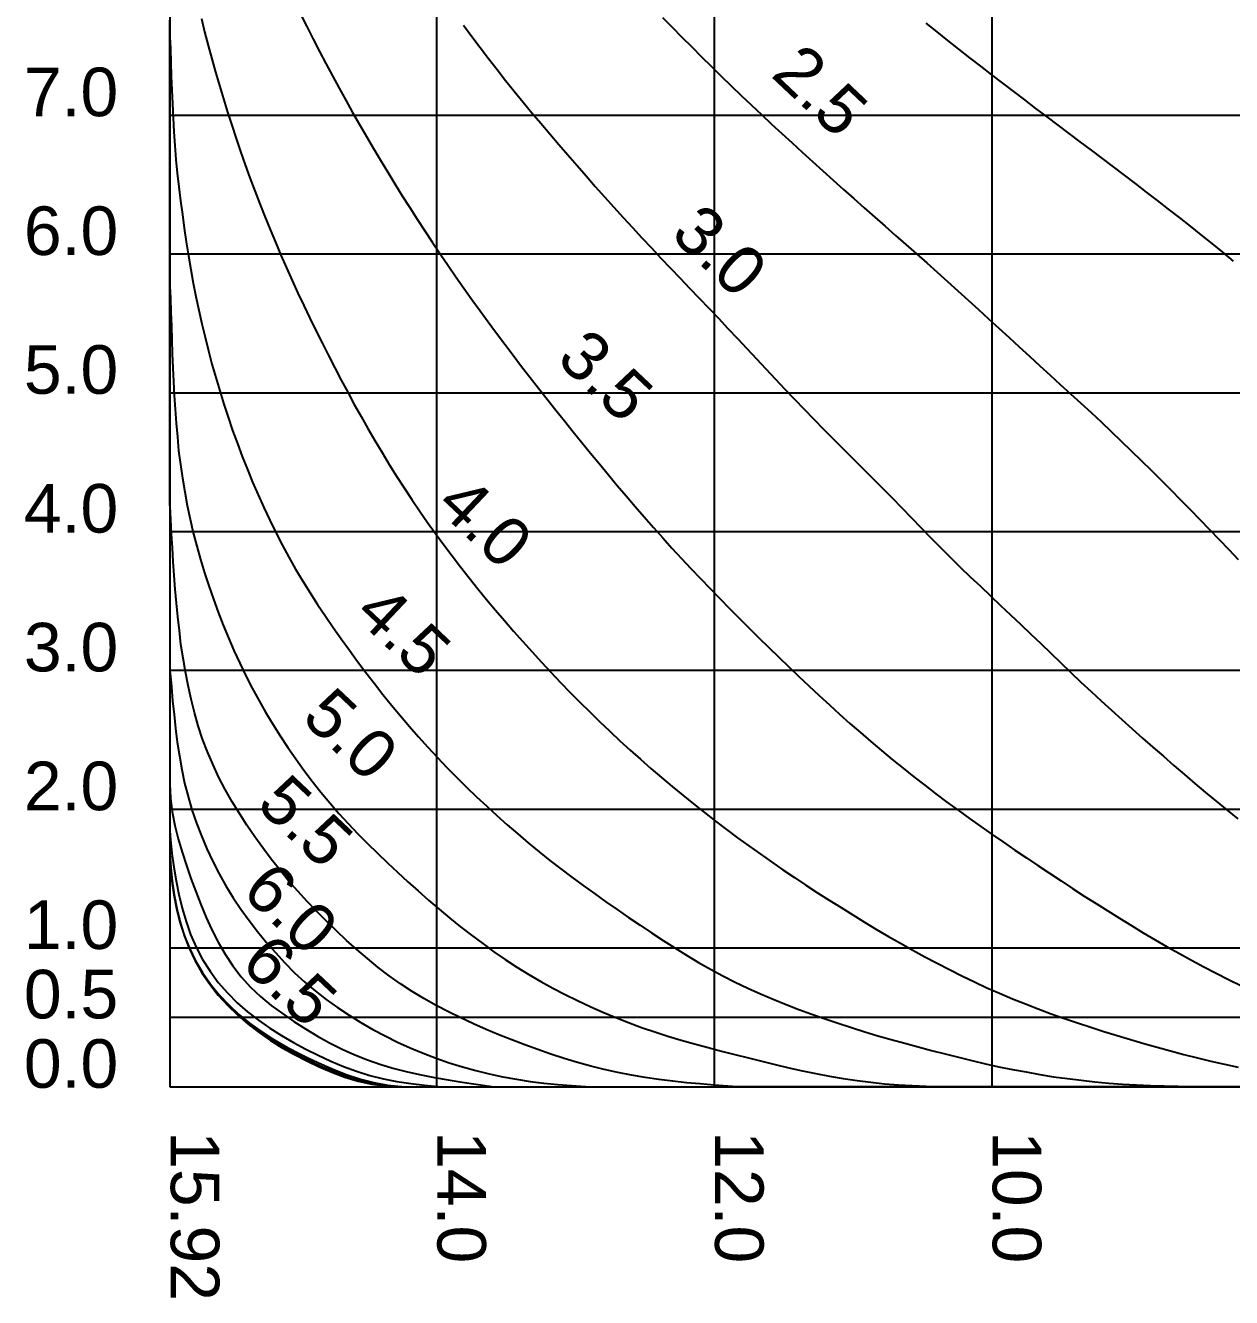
# Model space of a CAD drawing. Header units: millimetres. Extents: x 219888 to 472088, y 91183 to 209983.
# Drawn here: x 330565 to 339253, y 152224 to 161389 of the extents above; entities that cross this region are included whole.
import ezdxf

# ---------------------------------------------------------------- set-up
doc = ezdxf.new("R2010")
doc.units = ezdxf.units.MM
for name, color, linetype in [('Stations', 7, 'Continuous'), ('中横剖面图', 7, 'Continuous'), ('图纸', 7, 'Continuous')]:
    doc.layers.add(name, color=color, linetype=linetype)
doc.styles.get("Standard").update_dxf_attribs({"font": 'arial.ttf', "height": 600})

msp = doc.modelspace()

# ---------------------------------------------------------------- linework, layer by layer
at = {"layer": 'Stations', "color": 135}
for points in [[(339325.76, 153743.141), (339225.76, 153743.141), (339125.76, 153743.141), (339025.76, 153743.141), (338925.76, 153743.141), (338825.76, 153743.141), (338725.76, 153743.141), (338625.76, 153743.141), (338525.76, 153743.141), (338425.76, 153743.141), (338325.76, 153743.141), (338225.75, 153743.141), (338125.76, 153743.141), (338025.75, 153743.141), (337925.75, 153743.141), (337825.75, 153743.141), (337725.75, 153743.141), (337625.75, 153743.141), (337525.75, 153743.141), (337425.75, 153743.141), (337325.75, 153743.141), (337225.75, 153743.141), (337125.75, 153743.141), (337025.75, 153743.141), (336925.75, 153743.141), (336825.74, 153743.141), (336725.74, 153743.141), (336625.74, 153743.141), (336525.74, 153743.141), (336425.74, 153743.141), (336325.74, 153743.141), (336225.74, 153743.141), (336125.74, 153743.141), (336025.74, 153743.141), (335925.74, 153743.141), (335825.74, 153743.141), (335725.74, 153743.141), (335694.67, 153743.141), (335625.16, 153747.891), (335525.55, 153754.961), (335425.78, 153762.711), (335326.31, 153771.621), (335226.81, 153782.231), (335127.5, 153794.731), (335028.66, 153809.171), (334930.14, 153825.861), (334831.91, 153845.181), (334734.43, 153867.061), (334637.32, 153891.401), (334541.02, 153917.951), (334445.12, 153946.711), (334350.08, 153977.411), (334255.45, 154010.071), (334161.63, 154044.321), (334068.14, 154080.161), (333975.45, 154117.401), (333883.36, 154156.201), (333791.75, 154196.691), (333701.13, 154238.791), (333611.38, 154282.751), (333522.71, 154328.881), (333435.32, 154377.791), (333349.94, 154429.541), (333266.21, 154484.501), (333184.65, 154542.441), (333106.2, 154602.471), (333028.76, 154665.631), (332952.69, 154730.781), (332878.15, 154797.441), (332805.12, 154865.491), (332733.26, 154935.091), (332662.74, 155006.021), (332593.51, 155078.191), (332525.82, 155151.861), (332460.21, 155227.191), (332396.65, 155304.341), (332335.03, 155383.131), (332274.97, 155463.151), (332216.47, 155544.331), (332159.94, 155626.841), (332105.61, 155710.781), (332053.7, 155796.241), (332004.47, 155883.261), (331958.36, 155971.941), (331915.75, 156062.371), (331876.63, 156154.581), (331841.23, 156248.081), (331809.77, 156342.801), (331781.88, 156439.041), (331757.43, 156535.801), (331736.26, 156633.641), (331717.59, 156731.911), (331700.1, 156830.421), (331684.8, 156928.981), (331673.23, 157028.691), (331661.62, 157127.931), (331651.79, 157227.301), (331644.21, 157327.061), (331636.49, 157426.891), (331628.89, 157526.091), (331623.32, 157626.421), (331617.56, 157726.321), (331611.76, 157826.221), (331605.96, 157926.081), (331605.52, 157933.641), (331605.52, 158026.311), (331605.52, 158126.341), (331605.52, 158226.351), (331605.52, 158326.331), (331605.52, 158426.331), (331605.52, 158526.331), (331605.52, 158626.321), (331605.52, 158726.321), (331605.52, 158826.331), (331605.52, 158926.351), (331605.52, 159026.351), (331605.52, 159126.341), (331605.52, 159226.321), (331605.52, 159326.341), (331605.52, 159426.331), (331605.52, 159526.341), (331605.52, 159626.351), (331605.52, 159726.361), (331605.52, 159826.341), (331605.52, 159926.321), (331605.52, 160026.361), (331605.52, 160126.361), (331605.52, 160226.351), (331605.52, 160326.311), (331605.52, 160426.331), (331605.52, 160526.361), (331605.52, 160626.381), (331605.52, 160726.341), (331605.52, 160826.331), (331605.52, 160926.361), (331605.52, 161026.381), (331605.52, 161126.351), (331605.52, 161226.331), (331605.52, 161326.351), (331605.52, 161426.371)], [(331605.52, 161423.621), (331605.52, 161323.621), (331605.52, 161223.621), (331605.52, 161123.631), (331605.52, 161023.621), (331605.52, 160923.621), (331605.52, 160823.621), (331605.52, 160723.621), (331605.52, 160623.631), (331605.52, 160523.621), (331605.52, 160423.621), (331605.52, 160323.621), (331605.52, 160223.621), (331605.52, 160123.621), (331605.52, 160023.621), (331605.52, 159923.621), (331605.52, 159823.621), (331605.52, 159723.611), (331605.52, 159623.631), (331605.52, 159523.621), (331605.52, 159423.621), (331605.52, 159323.611), (331605.52, 159223.621), (331605.52, 159123.591), (331605.52, 159023.611), (331605.52, 158923.621), (331605.52, 158823.611), (331605.52, 158723.621), (331605.52, 158623.611), (331605.52, 158523.621), (331605.52, 158423.621), (331605.52, 158323.611), (331605.52, 158223.611), (331605.52, 158123.611), (331605.52, 158023.621), (331605.52, 157923.621), (331605.52, 157823.631), (331605.52, 157723.611), (331605.52, 157623.621), (331605.52, 157523.611), (331605.52, 157423.611), (331605.52, 157323.621), (331605.52, 157223.611), (331605.52, 157123.611), (331605.52, 157023.611), (331605.52, 156923.611), (331605.52, 156823.601), (331605.52, 156723.611), (331605.52, 156623.611), (331605.52, 156523.601), (331605.52, 156423.611), (331605.52, 156323.621), (331605.52, 156223.611), (331605.52, 156123.621), (331605.52, 156023.611), (331605.52, 155923.611), (331605.52, 155823.611), (331605.52, 155723.601), (331605.52, 155623.601), (331605.52, 155523.611), (331605.52, 155421.041), (331609.93, 155322.941), (331619.1, 155223.311), (331633.71, 155124.501), (331653.15, 155026.451), (331677.51, 154929.421), (331707.2, 154834.001), (331743.15, 154740.741), (331786.07, 154650.331), (331835.75, 154563.701), (331892.01, 154481.031), (331954.08, 154402.741), (332021.38, 154328.631), (332092.13, 154259.951), (332167.85, 154194.671), (332247.1, 154133.661), (332329.36, 154076.861), (332414.4, 154024.161), (332501.58, 153975.111), (332590.45, 153929.261), (332680.89, 153886.641), (332772.81, 153847.461), (332866.41, 153812.211), (332961.85, 153782.911), (333059.57, 153761.441), (333158.61, 153748.771), (333258.52, 153743.771), (333283.42, 153743.141), (333359.27, 153743.141), (333459.27, 153743.141), (333559.27, 153743.141), (333659.27, 153743.141), (333759.27, 153743.141), (333859.27, 153743.141), (333959.29, 153743.141), (334059.28, 153743.141), (334159.26, 153743.141), (334259.3, 153743.141), (334359.28, 153743.141), (334459.29, 153743.141), (334559.3, 153743.141), (334659.29, 153743.141), (334759.28, 153743.141), (334859.28, 153743.141), (334959.29, 153743.141), (335059.29, 153743.141), (335159.28, 153743.141), (335259.28, 153743.141), (335359.29, 153743.141), (335459.28, 153743.141), (335559.3, 153743.141), (335659.31, 153743.141), (335759.29, 153743.141), (335859.29, 153743.141), (335959.28, 153743.141), (336059.28, 153743.141), (336159.29, 153743.141), (336259.28, 153743.141), (336359.29, 153743.141), (336459.3, 153743.141), (336559.3, 153743.141), (336659.3, 153743.141), (336759.31, 153743.141), (336859.29, 153743.141), (336959.29, 153743.141), (337059.3, 153743.141), (337159.28, 153743.141), (337259.3, 153743.141), (337359.3, 153743.141), (337459.3, 153743.141), (337559.29, 153743.141), (337659.3, 153743.141), (337759.28, 153743.141), (337859.3, 153743.141), (337959.3, 153743.141), (338059.31, 153743.141), (338159.3, 153743.141), (338259.31, 153743.141), (338359.31, 153743.141), (338459.32, 153743.141), (338559.3, 153743.141), (338659.31, 153743.141), (338759.31, 153743.141), (338859.31, 153743.141), (338959.32, 153743.141), (339059.31, 153743.141), (339159.32, 153743.141), (339259.32, 153743.141)], [(331605.52, 161423.281), (331605.52, 161323.281), (331605.52, 161223.281), (331605.52, 161123.281), (331605.52, 161023.281), (331605.52, 160923.281), (331605.52, 160823.271), (331605.52, 160723.271), (331605.52, 160623.271), (331605.52, 160523.281), (331605.52, 160423.281), (331605.52, 160323.271), (331605.52, 160223.271), (331605.52, 160123.271), (331605.52, 160023.271), (331605.52, 159923.271), (331605.52, 159823.281), (331605.52, 159723.271), (331605.52, 159623.281), (331605.52, 159523.271), (331605.52, 159423.271), (331605.52, 159323.261), (331605.52, 159223.271), (331605.52, 159123.281), (331605.52, 159023.271), (331605.52, 158923.271), (331605.52, 158823.281), (331605.52, 158723.271), (331605.52, 158623.271), (331605.52, 158523.271), (331605.52, 158423.271), (331605.52, 158323.281), (331605.52, 158223.271), (331605.52, 158123.271), (331605.52, 158023.261), (331605.52, 157923.271), (331605.52, 157823.261), (331605.52, 157723.261), (331605.52, 157623.261), (331605.52, 157523.261), (331605.52, 157423.271), (331605.52, 157323.261), (331605.52, 157223.251), (331605.52, 157123.261), (331605.52, 157023.281), (331605.52, 156923.261), (331605.52, 156823.261), (331605.52, 156723.261), (331605.52, 156623.261), (331605.52, 156523.261), (331605.52, 156423.261), (331605.52, 156323.261), (331605.52, 156223.261), (331605.52, 156123.261), (331605.52, 156023.261), (331605.52, 155923.261), (331605.52, 155823.261), (331605.52, 155723.261), (331605.52, 155623.251), (331605.52, 155523.261), (331605.52, 155421.041), (331610.6, 155322.651), (331620.14, 155223.101), (331634.65, 155124.231), (331653.86, 155026.131), (331678.02, 154929.041), (331707.62, 154833.581), (331743.61, 154740.341), (331786.66, 154649.991), (331836.51, 154563.451), (331892.99, 154480.941), (331955.37, 154402.891), (332023.06, 154329.231), (332094.58, 154261.121), (332171.03, 154196.941), (332251.22, 154137.101), (332334.39, 154081.571), (332420.18, 154030.071), (332507.76, 153982.101), (332597.02, 153936.941), (332687.64, 153894.661), (332779.55, 153855.391), (332872.91, 153819.421), (332968, 153788.391), (333064.98, 153764.531), (333163.75, 153749.271), (333263.55, 153743.531), (333283.42, 153743.141), (333364.3, 153743.141), (333464.3, 153743.141), (333564.32, 153743.141), (333664.32, 153743.141), (333764.31, 153743.141), (333864.31, 153743.141), (333964.31, 153743.141), (334064.32, 153743.141), (334164.31, 153743.141), (334264.31, 153743.141), (334364.31, 153743.141), (334464.32, 153743.141), (334564.31, 153743.141), (334664.31, 153743.141), (334764.32, 153743.141), (334864.33, 153743.141), (334964.31, 153743.141), (335064.31, 153743.141), (335164.3, 153743.141), (335264.31, 153743.141), (335364.28, 153743.141), (335464.31, 153743.141), (335564.3, 153743.141), (335664.31, 153743.141), (335764.32, 153743.141), (335864.31, 153743.141), (335964.31, 153743.141), (336064.31, 153743.141), (336164.32, 153743.141), (336264.31, 153743.141), (336364.32, 153743.141), (336464.32, 153743.141), (336564.33, 153743.141), (336664.32, 153743.141), (336764.34, 153743.141), (336864.34, 153743.141), (336964.34, 153743.141), (337064.32, 153743.141), (337164.32, 153743.141), (337264.33, 153743.141), (337364.33, 153743.141), (337464.32, 153743.141), (337564.34, 153743.141), (337664.33, 153743.141), (337764.32, 153743.141), (337864.33, 153743.141), (337964.34, 153743.141), (338064.33, 153743.141), (338164.31, 153743.141), (338264.33, 153743.141), (338364.32, 153743.141), (338464.33, 153743.141), (338564.33, 153743.141), (338664.33, 153743.141), (338764.35, 153743.141), (338864.33, 153743.141), (338964.35, 153743.141), (339064.34, 153743.141), (339164.32, 153743.141), (339264.33, 153743.141)], [(331605.52, 161423.271), (331605.52, 161323.271), (331605.52, 161304.271), (331608.37, 161222.861), (331611.87, 161122.801), (331615.39, 161022.961), (331618.96, 160923.041), (331622.82, 160823.041), (331627.62, 160723.231), (331633.84, 160623.381), (331641.04, 160523.551), (331648.21, 160423.711), (331658.2, 160324.331), (331669.85, 160225.201), (331682.19, 160125.941), (331695.19, 160026.751), (331708.97, 159927.721), (331723.6, 159828.861), (331739.15, 159730.101), (331755.76, 159631.491), (331773.58, 159533.081), (331792.72, 159434.921), (331813.2, 159337.041), (331834.99, 159239.461), (331858.09, 159142.181), (331882.58, 159045.001), (331908.34, 158948.401), (331935.43, 158852.171), (331963.85, 158756.331), (331993.61, 158660.891), (332024.74, 158565.901), (332057.27, 158471.361), (332091.19, 158377.301), (332126.46, 158283.751), (332163.1, 158190.711), (332201.13, 158098.241), (332240.59, 158006.361), (332281.52, 157915.121), (332323.95, 157824.561), (332368, 157734.771), (332413.83, 157645.881), (332461.55, 157557.991), (332511.09, 157471.111), (332562.32, 157385.241), (332615.15, 157300.341), (332669.48, 157216.391), (332725.15, 157133.341), (332782.01, 157051.091), (332839.89, 156969.281), (332898.27, 156888.131), (332957.35, 156807.481), (333017.24, 156727.421), (333077.98, 156648.011), (333139.61, 156569.291), (333202.19, 156491.311), (333265.79, 156414.161), (333330.51, 156337.951), (333396.39, 156262.731), (333463.4, 156188.551), (333531.68, 156115.201), (333600.84, 156043.061), (333671.02, 155971.901), (333742.16, 155901.691), (333814.13, 155832.341), (333887.07, 155763.661), (333960.67, 155696.081), (334035.16, 155629.471), (334110.55, 155563.871), (334187.01, 155499.161), (334264.17, 155435.681), (334342.25, 155373.331), (334421.44, 155311.971), (334501.19, 155251.791), (334581.6, 155192.481), (334662.81, 155133.841), (334744.31, 155076.101), (334826.29, 155019.051), (334908.82, 154962.491), (334991.73, 154906.301), (335074.22, 154851.101), (335157.85, 154796.261), (335241.98, 154742.591), (335327.19, 154690.001), (335413.26, 154638.891), (335500.13, 154589.531), (335588.06, 154542.111), (335677.17, 154496.951), (335767.66, 154453.881), (335858.78, 154412.881), (335950.67, 154373.621), (336043.47, 154335.931), (336136.68, 154299.871), (336230.39, 154265.251), (336324.81, 154231.871), (336419.41, 154199.761), (336514.4, 154168.821), (336610.03, 154139.011), (336705.8, 154110.401), (336801.88, 154082.791), (336898.22, 154056.031), (336994.77, 154029.991), (337091.55, 154004.581), (337188.49, 153979.751), (337285.48, 153955.431), (337382.51, 153931.601), (337479.77, 153908.521), (337577.41, 153887.071), (337675.59, 153867.491), (337774, 153849.281), (337872.31, 153831.881), (337970.56, 153815.041), (338070, 153801.421), (338169.39, 153789.341), (338268.81, 153778.371), (338368.22, 153769.031), (338467.93, 153761.891), (338567.81, 153756.761), (338667.69, 153752.801), (338767.64, 153749.241), (338867.54, 153745.881), (338951.23, 153743.141), (338968.01, 153743.141), (339068.01, 153743.141), (339168, 153743.141), (339268.01, 153743.141)], [(331605.52, 161423.271), (331605.52, 161323.271), (331605.52, 161223.271), (331605.52, 161123.271), (331605.52, 161023.271), (331605.52, 160923.271), (331605.52, 160823.271), (331605.52, 160723.271), (331605.52, 160623.271), (331605.52, 160523.271), (331605.52, 160423.271), (331605.52, 160323.271), (331605.52, 160223.271), (331605.52, 160123.271), (331605.52, 160023.271), (331605.52, 159923.261), (331605.52, 159823.261), (331605.52, 159723.271), (331605.52, 159623.261), (331605.52, 159523.261), (331605.52, 159423.261), (331605.52, 159323.261), (331605.52, 159223.261), (331605.52, 159123.271), (331605.52, 159023.271), (331605.52, 158923.251), (331605.52, 158823.271), (331605.52, 158723.261), (331605.52, 158623.261), (331605.52, 158523.261), (331605.52, 158423.261), (331605.52, 158323.271), (331605.52, 158223.261), (331605.52, 158123.251), (331605.52, 158023.251), (331605.52, 157923.251), (331605.52, 157823.261), (331605.52, 157723.261), (331605.52, 157623.251), (331605.52, 157523.261), (331605.52, 157423.261), (331605.52, 157323.251), (331605.52, 157223.261), (331605.52, 157123.251), (331605.52, 157023.251), (331605.52, 156923.251), (331605.52, 156823.241), (331605.52, 156723.251), (331605.52, 156623.261), (331605.52, 156523.261), (331605.52, 156423.261), (331605.52, 156323.261), (331605.52, 156223.251), (331605.52, 156123.271), (331605.52, 156023.251), (331605.52, 155923.251), (331605.52, 155823.261), (331605.52, 155723.261), (331605.52, 155623.251), (331605.52, 155523.251), (331605.52, 155421.041), (331611.76, 155322.701), (331621.47, 155223.171), (331635.56, 155124.261), (331654.53, 155026.061), (331678.66, 154929.091), (331708.61, 154833.551), (331745.25, 154740.551), (331789.1, 154650.751), (331839.84, 154564.691), (331897.19, 154482.701), (331960.28, 154405.311), (332028.64, 154332.391), (332102.03, 154264.241), (332178.46, 154201.941), (332259.52, 154143.321), (332343.49, 154088.951), (332429.84, 154038.461), (332517.81, 153991.241), (332607.32, 153946.611), (332698.09, 153904.611), (332790.04, 153865.391), (332883.19, 153829.261), (332978.15, 153797.491), (333074.79, 153772.351), (333173.07, 153754.141), (333272.36, 153743.851), (333283.42, 153743.141), (333372.55, 153743.141), (333472.68, 153743.141), (333572.9, 153743.141), (333672.99, 153743.141), (333772.84, 153743.141), (333873.03, 153743.141), (333973.1, 153743.141), (334073.12, 153743.141), (334173.12, 153743.141), (334273.09, 153743.141), (334373.19, 153743.141), (334473.15, 153743.141), (334573.23, 153743.141), (334673.15, 153743.141), (334773.22, 153743.141), (334873.23, 153743.141), (334973.19, 153743.141), (335073.23, 153743.141), (335173.23, 153743.141), (335273.26, 153743.141), (335373.23, 153743.141), (335473.25, 153743.141), (335573.25, 153743.141), (335673.25, 153743.141), (335773.24, 153743.141), (335873.26, 153743.141), (335973.24, 153743.141), (336073.24, 153743.141), (336173.23, 153743.141), (336273.25, 153743.141), (336373.23, 153743.141), (336473.25, 153743.141), (336573.23, 153743.141), (336673.23, 153743.141), (336773.23, 153743.141), (336873.22, 153743.141), (336973.24, 153743.141), (337073.26, 153743.141), (337173.25, 153743.141), (337273.25, 153743.141), (337373.24, 153743.141), (337473.27, 153743.141), (337573.24, 153743.141), (337673.19, 153743.141), (337773.18, 153743.141), (337873.2, 153743.141), (337973.21, 153743.141), (338073.2, 153743.141), (338173.21, 153743.141), (338273.23, 153743.141), (338373.23, 153743.141), (338473.21, 153743.141), (338573.21, 153743.141), (338673.24, 153743.141), (338773.24, 153743.141), (338873.24, 153743.141), (338973.23, 153743.141), (339073.25, 153743.141), (339173.25, 153743.141), (339273.24, 153743.141)], [(331605.52, 161423.261), (331605.52, 161323.271), (331605.52, 161223.261), (331605.52, 161123.271), (331605.52, 161023.261), (331605.52, 160923.271), (331605.52, 160823.261), (331605.52, 160723.261), (331605.52, 160623.261), (331605.52, 160523.261), (331605.52, 160423.261), (331605.52, 160323.261), (331605.52, 160223.251), (331605.52, 160123.261), (331605.52, 160023.251), (331605.52, 159923.261), (331605.52, 159823.261), (331605.52, 159723.261), (331605.52, 159623.261), (331605.52, 159523.261), (331605.52, 159510.021), (331608.59, 159423.151), (331612.12, 159323.141), (331615.63, 159223.081), (331619.11, 159122.911), (331622.53, 159022.921), (331627.19, 158923.371), (331631.9, 158823.551), (331636.58, 158723.311), (331641.97, 158623.441), (331650.51, 158524.121), (331659.16, 158424.441), (331667.87, 158324.371), (331680.97, 158225.451), (331695.85, 158126.781), (331711.89, 158028.091), (331729.9, 157929.701), (331750.44, 157831.801), (331773.42, 157734.401), (331798.36, 157637.651), (331825.26, 157541.341), (331854.27, 157445.601), (331885.35, 157350.531), (331918.3, 157256.101), (331952.93, 157162.271), (331989.18, 157069.011), (332027.07, 156976.401), (332066.62, 156884.771), (332108.17, 156793.781), (332151.75, 156703.751), (332197.42, 156614.771), (332245.2, 156526.931), (332295.06, 156440.251), (332346.84, 156354.731), (332400.26, 156270.231), (332455.39, 156186.571), (332512.07, 156104.241), (332570.48, 156023.101), (332630.6, 155943.241), (332692.48, 155864.721), (332756.19, 155787.691), (332821.82, 155712.271), (332889.37, 155638.271), (332958.3, 155565.931), (333028.61, 155494.891), (333100.07, 155425.041), (333172.6, 155355.981), (333245.54, 155287.721), (333319.07, 155220.051), (333393.48, 155153.071), (333468.53, 155087.161), (333544.62, 155022.091), (333621.45, 154958.291), (333699.37, 154895.481), (333778.26, 154833.931), (333858.23, 154773.921), (333939.32, 154715.681), (334021.22, 154659.611), (334104.96, 154605.101), (334190.04, 154552.601), (334276.51, 154502.211), (334364.05, 154454.061), (334452.86, 154407.791), (334542.42, 154363.511), (334632.89, 154321.101), (334724.42, 154280.461), (334816.56, 154241.761), (334909.45, 154205.021), (335003.38, 154170.301), (335097.88, 154137.851), (335192.98, 154107.351), (335288.89, 154078.411), (335384.98, 154050.981), (335481.37, 154024.741), (335578.28, 153999.331), (335675.13, 153974.611), (335772.14, 153950.261), (335869.16, 153926.131), (335966.32, 153902.231), (336063.42, 153878.911), (336160.98, 153857.161), (336259.12, 153837.391), (336357.41, 153818.931), (336455.5, 153801.301), (336554.73, 153787.221), (336654.06, 153774.851), (336753.38, 153764.381), (336853.11, 153756.781), (336952.98, 153751.661), (337052.88, 153747.571), (337152.76, 153743.891), (337173.5, 153743.141), (337253.43, 153743.141), (337353.44, 153743.141), (337453.44, 153743.141), (337553.42, 153743.141), (337653.44, 153743.141), (337753.44, 153743.141), (337853.43, 153743.141), (337953.42, 153743.141), (338053.45, 153743.141), (338153.43, 153743.141), (338253.42, 153743.141), (338353.44, 153743.141), (338453.44, 153743.141), (338553.44, 153743.141), (338653.43, 153743.141), (338753.45, 153743.141), (338853.45, 153743.141), (338953.44, 153743.141), (339053.42, 153743.141), (339153.44, 153743.141), (339253.46, 153743.141)], [(331605.52, 161423.261), (331605.52, 161323.261), (331605.52, 161223.261), (331605.52, 161123.261), (331605.52, 161023.261), (331605.52, 160923.271), (331605.52, 160823.261), (331605.52, 160723.251), (331605.52, 160623.261), (331605.52, 160523.261), (331605.52, 160423.261), (331605.52, 160323.261), (331605.52, 160223.261), (331605.52, 160123.261), (331605.52, 160023.251), (331605.52, 159923.261), (331605.52, 159823.261), (331605.52, 159723.261), (331605.52, 159623.261), (331605.52, 159523.261), (331605.52, 159423.251), (331605.52, 159323.241), (331605.52, 159223.261), (331605.52, 159123.261), (331605.52, 159023.261), (331605.52, 158923.251), (331605.52, 158823.251), (331605.52, 158723.251), (331605.52, 158623.261), (331605.52, 158523.251), (331605.52, 158423.251), (331605.52, 158323.241), (331605.52, 158223.261), (331605.52, 158123.261), (331605.52, 158023.261), (331605.52, 157923.251), (331605.52, 157823.251), (331605.52, 157723.241), (331605.52, 157623.251), (331605.52, 157523.241), (331605.52, 157423.251), (331605.52, 157323.251), (331605.52, 157223.241), (331605.52, 157123.251), (331605.52, 157023.251), (331605.52, 156923.241), (331605.52, 156823.241), (331605.52, 156723.251), (331605.52, 156623.241), (331605.52, 156523.241), (331605.52, 156423.251), (331605.52, 156323.241), (331605.52, 156223.231), (331605.52, 156123.241), (331605.52, 156023.241), (331605.52, 155923.241), (331605.52, 155823.251), (331605.52, 155723.231), (331605.52, 155623.241), (331605.52, 155589.291), (331610.07, 155522.721), (331619.63, 155423.151), (331633.57, 155324.151), (331650.47, 155225.591), (331670.36, 155127.501), (331693.61, 155030.261), (331721.4, 154934.221), (331754.6, 154839.911), (331794.3, 154748.161), (331840.95, 154659.761), (331894.18, 154575.221), (331953.76, 154494.841), (332019.01, 154419.121), (332089.42, 154348.251), (332163.67, 154283.311), (332242.9, 154222.301), (332325.32, 154165.561), (332410.08, 154112.411), (332496.49, 154062.261), (332584.55, 154014.701), (332673.83, 153969.941), (332764.66, 153927.981), (332856.85, 153889.161), (332950.44, 153854.011), (333045.73, 153823.941), (333142.81, 153799.621), (333240.85, 153780.401), (333339.78, 153765.461), (333439, 153754.031), (333538.62, 153744.931), (333559.64, 153743.141), (333639.27, 153743.141), (333739.27, 153743.141), (333839.28, 153743.141), (333939.3, 153743.141), (334039.28, 153743.141), (334139.28, 153743.141), (334239.29, 153743.141), (334339.29, 153743.141), (334439.29, 153743.141), (334539.3, 153743.141), (334639.3, 153743.141), (334739.29, 153743.141), (334839.31, 153743.141), (334939.31, 153743.141), (335039.31, 153743.141), (335139.28, 153743.141), (335239.27, 153743.141), (335339.27, 153743.141), (335439.29, 153743.141), (335539.29, 153743.141), (335639.3, 153743.141), (335739.3, 153743.141), (335839.3, 153743.141), (335939.3, 153743.141), (336039.3, 153743.141), (336139.28, 153743.141), (336239.26, 153743.141), (336339.29, 153743.141), (336439.28, 153743.141), (336539.31, 153743.141), (336639.31, 153743.141), (336739.32, 153743.141), (336839.29, 153743.141), (336939.29, 153743.141), (337039.29, 153743.141), (337139.31, 153743.141), (337239.31, 153743.141), (337339.32, 153743.141), (337439.28, 153743.141), (337539.28, 153743.141), (337639.29, 153743.141), (337739.3, 153743.141), (337839.3, 153743.141), (337939.29, 153743.141), (338039.3, 153743.141), (338139.31, 153743.141), (338239.32, 153743.141), (338339.32, 153743.141), (338439.3, 153743.141), (338539.31, 153743.141), (338639.31, 153743.141), (338739.31, 153743.141), (338839.3, 153743.141), (338939.28, 153743.141), (339039.33, 153743.141), (339139.33, 153743.141), (339239.31, 153743.141), (339339.3, 153743.141)], [(331605.52, 161423.221), (331605.52, 161323.221), (331605.52, 161223.221), (331605.52, 161123.221), (331605.52, 161023.221), (331605.52, 160923.221), (331605.52, 160823.221), (331605.52, 160723.221), (331605.52, 160623.221), (331605.52, 160523.221), (331605.52, 160423.221), (331605.52, 160323.211), (331605.52, 160223.221), (331605.52, 160123.221), (331605.52, 160023.211), (331605.52, 159923.211), (331605.52, 159823.211), (331605.52, 159723.211), (331605.52, 159623.221), (331605.52, 159523.211), (331605.52, 159423.211), (331605.52, 159323.211), (331605.52, 159223.211), (331605.52, 159123.211), (331605.52, 159023.211), (331605.52, 158923.211), (331605.52, 158823.221), (331605.52, 158723.211), (331605.52, 158623.201), (331605.52, 158523.211), (331605.52, 158423.201), (331605.52, 158323.211), (331605.52, 158223.201), (331605.52, 158123.211), (331605.52, 158023.211), (331605.52, 157923.211), (331605.52, 157823.211), (331605.52, 157723.191), (331605.52, 157623.201), (331605.52, 157523.211), (331605.52, 157423.201), (331605.52, 157323.201), (331605.52, 157223.201), (331605.52, 157123.201), (331605.52, 157023.201), (331605.52, 156923.201), (331605.52, 156823.201), (331605.52, 156735.801), (331606.7, 156722.581), (331615.62, 156623.151), (331624.88, 156523.411), (331634.78, 156424.071), (331645.89, 156324.651), (331658.67, 156225.331), (331673.45, 156126.371), (331690.7, 156028.011), (331711.25, 155930.101), (331735.71, 155833.171), (331764.26, 155737.331), (331796.6, 155642.711), (331832.5, 155549.341), (331871.76, 155457.351), (331914.23, 155366.731), (331959.38, 155277.651), (332007.67, 155190.081), (332059.89, 155104.721), (332115.93, 155021.951), (332175.12, 154941.271), (332236.42, 154862.291), (332299.74, 154784.931), (332365.13, 154709.211), (332432.59, 154635.621), (332502.88, 154564.291), (332576.27, 154496.331), (332651.93, 154432.911), (332731.35, 154372.331), (332812.98, 154314.701), (332896.25, 154259.211), (332981.18, 154206.201), (333067.64, 154156.051), (333155.7, 154108.711), (333245.14, 154064.181), (333336.27, 154022.501), (333428.66, 153984.321), (333522.22, 153949.151), (333616.67, 153916.221), (333712.04, 153886.071), (333808.31, 153859.501), (333905.38, 153835.491), (334002.74, 153813.631), (334101.49, 153796.871), (334200.42, 153781.671), (334299.61, 153769.021), (334399.12, 153759.421), (334498.76, 153751.221), (334598.39, 153743.401), (334601.69, 153743.141), (334699.08, 153743.141), (334799.12, 153743.141), (334899.08, 153743.141), (334999.13, 153743.141), (335099.08, 153743.141), (335199.11, 153743.141), (335299.08, 153743.141), (335399.09, 153743.141), (335499.12, 153743.141), (335599.1, 153743.141), (335699.13, 153743.141), (335799.1, 153743.141), (335899.14, 153743.141), (335999.08, 153743.141), (336099.13, 153743.141), (336199.14, 153743.141), (336299.1, 153743.141), (336399.14, 153743.141), (336499.04, 153743.141), (336599.13, 153743.141), (336699.15, 153743.141), (336799.13, 153743.141), (336899.14, 153743.141), (336999.07, 153743.141), (337099.14, 153743.141), (337199.11, 153743.141), (337299.13, 153743.141), (337399.13, 153743.141), (337499.1, 153743.141), (337599.17, 153743.141), (337699.13, 153743.141), (337799.14, 153743.141), (337899.15, 153743.141), (337999.1, 153743.141), (338099.16, 153743.141), (338199.13, 153743.141), (338299.11, 153743.141), (338399.15, 153743.141), (338499.11, 153743.141), (338599.13, 153743.141), (338699.13, 153743.141), (338799.13, 153743.141), (338899.16, 153743.141), (338999.1, 153743.141), (339099.1, 153743.141), (339199.18, 153743.141), (339299.13, 153743.141)], [(331605.52, 161423.131), (331605.52, 161323.131), (331605.52, 161223.131), (331605.52, 161123.121), (331605.52, 161023.121), (331605.52, 160923.121), (331605.52, 160823.121), (331605.52, 160723.121), (331605.52, 160623.121), (331605.52, 160523.121), (331605.52, 160423.111), (331605.52, 160323.121), (331605.52, 160223.121), (331605.52, 160123.121), (331605.52, 160023.121), (331605.52, 159923.121), (331605.52, 159823.111), (331605.52, 159723.111), (331605.52, 159623.101), (331605.52, 159523.111), (331605.52, 159423.101), (331605.52, 159323.101), (331605.52, 159223.101), (331605.52, 159123.101), (331605.52, 159023.101), (331605.52, 158923.091), (331605.52, 158823.091), (331605.52, 158723.101), (331605.52, 158623.091), (331605.52, 158523.091), (331605.52, 158423.091), (331605.52, 158323.091), (331605.52, 158223.081), (331605.52, 158123.081), (331605.52, 158023.081), (331605.52, 157923.081), (331605.52, 157823.091), (331605.52, 157723.081), (331605.52, 157623.091), (331605.52, 157523.091), (331605.52, 157423.081), (331605.52, 157323.071), (331605.52, 157223.071), (331605.52, 157123.091), (331605.52, 157023.081), (331605.52, 156923.071), (331605.52, 156823.081), (331605.52, 156723.071), (331605.52, 156623.061), (331605.52, 156523.061), (331605.52, 156423.061), (331605.52, 156323.071), (331605.52, 156223.061), (331605.52, 156123.071), (331605.52, 156023.061), (331605.52, 155982.171), (331605.52, 155922.211), (331609.41, 155822.421), (331621.18, 155723.191), (331640.23, 155625.071), (331665.15, 155528.211), (331693.49, 155432.341), (331724.45, 155337.201), (331757.09, 155242.741), (331791.04, 155148.721), (331826.93, 155055.291), (331865.4, 154963.111), (331907.28, 154872.271), (331953.1, 154783.421), (332003.34, 154697.001), (332058.59, 154613.581), (332119.22, 154534.151), (332185.89, 154459.631), (332257.58, 154391.871), (332335.08, 154328.571), (332415.9, 154269.711), (332498.76, 154213.861), (332582.95, 154159.581), (332668.51, 154107.891), (332755.92, 154059.381), (332845.16, 154014.341), (332936.2, 153973.061), (333028.99, 153935.911), (333123.72, 153903.361), (333219.7, 153875.441), (333316.61, 153851.011), (333414.12, 153829.271), (333512.34, 153809.841), (333610.7, 153792.461), (333709.53, 153776.531), (333808.3, 153761.551), (333907.33, 153747.041), (333934.17, 153743.141), (334007.77, 153743.141), (334107.79, 153743.141), (334207.79, 153743.141), (334307.8, 153743.141), (334407.8, 153743.141), (334507.8, 153743.141), (334607.77, 153743.141), (334707.72, 153743.141), (334807.71, 153743.141), (334907.73, 153743.141), (335007.76, 153743.141), (335107.79, 153743.141), (335207.82, 153743.141), (335307.83, 153743.141), (335407.8, 153743.141), (335507.73, 153743.141), (335607.73, 153743.141), (335707.77, 153743.141), (335807.79, 153743.141), (335907.83, 153743.141), (336007.84, 153743.141), (336107.78, 153743.141), (336207.72, 153743.141), (336307.76, 153743.141), (336407.81, 153743.141), (336507.84, 153743.141), (336607.84, 153743.141), (336707.79, 153743.141), (336807.74, 153743.141), (336907.8, 153743.141), (337007.83, 153743.141), (337107.84, 153743.141), (337207.81, 153743.141), (337307.74, 153743.141), (337407.83, 153743.141), (337507.84, 153743.141), (337607.86, 153743.141), (337707.81, 153743.141), (337807.77, 153743.141), (337907.85, 153743.141), (338007.87, 153743.141), (338107.84, 153743.141), (338207.77, 153743.141), (338307.82, 153743.141), (338407.89, 153743.141), (338507.86, 153743.141), (338607.77, 153743.141), (338707.83, 153743.141), (338807.87, 153743.141), (338907.87, 153743.141), (339007.75, 153743.141), (339107.87, 153743.141), (339207.89, 153743.141), (339307.84, 153743.141)], [(331831.84, 161438.991), (331855.43, 161341.821), (331880.31, 161244.981), (331906.37, 161148.461), (331933.46, 161052.251), (331961.47, 160956.301), (331990.36, 160860.581), (332020.09, 160765.121), (332050.66, 160669.931), (332082.07, 160575.021), (332114.43, 160480.161), (332147.58, 160385.811), (332181.59, 160291.791), (332216.45, 160198.121), (332252.2, 160104.721), (332288.8, 160011.691), (332326.29, 159919.011), (332364.7, 159826.701), (332404.02, 159734.761), (332444.21, 159643.221), (332485.22, 159552.001), (332527, 159461.151), (332569.51, 159370.651), (332612.74, 159280.491), (332656.68, 159190.631), (332701.28, 159101.111), (332746.53, 159011.921), (332792.38, 158923.031), (332838.8, 158834.451), (332885.87, 158746.201), (332933.65, 158658.361), (332982.23, 158570.941), (333031.63, 158484.001), (333081.91, 158397.571), (333133.1, 158311.681), (333185.24, 158226.361), (333238.34, 158141.651), (333292.41, 158057.561), (333347.44, 157974.111), (333403.48, 157891.301), (333460.63, 157808.941), (333518.6, 157727.511), (333577.52, 157646.791), (333637.43, 157566.731), (333698.29, 157487.431), (333760.08, 157408.821), (333822.71, 157330.901), (333886.15, 157253.601), (333950.32, 157176.921), (334015.21, 157100.851), (334080.76, 157025.351), (334146.98, 156950.391), (334213.77, 156876.001), (334281.2, 156802.131), (334349.27, 156728.921), (334418.07, 156656.341), (334487.74, 156584.291), (334557.94, 156513.171), (334628.92, 156442.751), (334700.63, 156373.081), (334773.04, 156304.201), (334846.16, 156236.071), (334920.03, 156168.651), (334994.77, 156101.851), (335069.96, 156036.021), (335145.82, 155970.961), (335222.34, 155906.701), (335299.55, 155843.191), (335377.39, 155780.451), (335455.84, 155718.471), (335535.07, 155657.101), (335614.66, 155596.661), (335694.81, 155536.971), (335775.53, 155478.011), (335856.98, 155419.691), (335938.72, 155362.311), (336021.2, 155305.551), (336104.08, 155249.601), (336186.85, 155194.771), (336270.52, 155140.331), (336354.77, 155086.391), (336439.45, 155032.991), (336524.36, 154980.311), (336609.69, 154928.291), (336695.68, 154876.831), (336781.88, 154826.241), (336868.51, 154776.481), (336955.61, 154727.561), (337043.5, 154679.361), (337131.68, 154632.271), (337220.44, 154586.341), (337309.85, 154541.681), (337399.97, 154498.361), (337490.75, 154456.461), (337582.15, 154416.031), (337674.21, 154377.061), (337767.18, 154339.461), (337860.44, 154303.431), (337954.21, 154268.681), (338048.42, 154235.091), (338142.94, 154202.621), (338237.91, 154171.141), (338333.11, 154140.631), (338428.62, 154110.971), (338524.35, 154082.111), (338620.34, 154054.111), (338716.66, 154026.991), (338813.13, 154000.741), (338909.8, 153975.201), (339006.51, 153950.351), (339103.64, 153926.491), (339201.3, 153904.381), (339299.31, 153884.241)], [(332546.58, 161469.851), (332591.17, 161380.341), (332636.44, 161291.181), (332682.34, 161202.331), (332728.8, 161113.791), (332775.87, 161025.561), (332823.54, 160937.651), (332871.82, 160850.081), (332920.71, 160762.851), (332970.19, 160675.951), (333020.28, 160589.391), (333070.95, 160503.181), (333122.22, 160417.321), (333174.06, 160331.821), (333226.49, 160246.651), (333279.49, 160161.861), (333333.06, 160077.411), (333387.2, 159993.311), (333441.87, 159909.601), (333497.1, 159826.221), (333552.88, 159743.201), (333609.18, 159660.561), (333666.02, 159578.271), (333723.39, 159496.351), (333781.28, 159414.791), (333839.67, 159333.601), (333898.56, 159252.791), (333957.94, 159172.311), (334017.77, 159092.201), (334078.04, 159012.401), (334138.71, 158932.931), (334199.75, 158853.721), (334261.1, 158774.771), (334322.77, 158696.061), (334384.77, 158617.641), (334447.11, 158539.461), (334509.77, 158461.561), (334572.75, 158383.911), (334636.05, 158306.521), (334699.63, 158229.371), (334763.64, 158152.261), (334827.82, 158075.601), (334892.36, 157999.251), (334957.3, 157923.241), (335022.69, 157847.591), (335088.55, 157772.351), (335154.94, 157697.571), (335221.93, 157623.341), (335289.59, 157549.681), (335357.8, 157476.591), (335426.57, 157403.991), (335495.83, 157331.861), (335565.55, 157260.171), (335635.68, 157188.901), (335706.17, 157117.981), (335776.95, 157047.351), (335848.04, 156977.031), (335919.45, 156907.031), (335991.19, 156837.391), (336063.28, 156768.091), (336135.72, 156699.161), (336208.51, 156630.621), (336281.82, 156562.281), (336355.36, 156494.561), (336429.38, 156427.381), (336503.94, 156360.801), (336579.07, 156294.881), (336654.83, 156229.651), (336731.25, 156165.221), (336808.53, 156101.441), (336886.23, 156038.581), (336964.5, 155976.441), (337043.35, 155914.971), (337122.72, 155854.201), (337202.79, 155793.971), (337283.15, 155734.591), (337364, 155675.921), (337445.49, 155617.821), (337527.36, 155560.381), (337609.06, 155503.891), (337691.67, 155447.501), (337774.66, 155391.451), (337857.68, 155335.781), (337940.88, 155280.381), (338024.32, 155225.311), (338108.03, 155170.641), (338192.01, 155116.421), (338276.51, 155062.521), (338361.13, 155009.271), (338446.09, 154956.531), (338531.37, 154904.331), (338617.02, 154852.701), (338703.06, 154801.791), (338789.61, 154751.691), (338876.65, 154702.521), (338964.27, 154654.311), (339052.44, 154607.161), (339141.21, 154561.121), (339230.56, 154516.251), (339320.54, 154472.631)], [(335153.16, 161447.281), (335223.05, 161375.751), (335293.29, 161304.561), (335363.86, 161233.701), (335434.72, 161163.111), (335505.87, 161092.821), (335577.32, 161022.851), (335649.1, 160953.231), (335721.23, 160883.961), (335793.67, 160815.041), (335866.45, 160746.461), (335939.51, 160678.221), (336012.89, 160610.291), (336086.66, 160542.521), (336160.53, 160475.141), (336234.6, 160407.981), (336308.86, 160341.011), (336383.28, 160274.231), (336457.85, 160207.591), (336532.53, 160141.091), (336607.35, 160074.711), (336682.26, 160008.461), (336757.25, 159942.291), (336832.28, 159876.161), (336907.17, 159810.151), (336982.15, 159743.981), (337057.04, 159677.711), (337131.81, 159611.311), (337206.42, 159544.711), (337280.76, 159477.821), (337354.83, 159410.641), (337428.72, 159343.261), (337502.48, 159275.721), (337576.15, 159208.101), (337649.78, 159140.421), (337723.41, 159072.761), (337797.27, 159005.051), (337871.14, 158937.671), (337945.13, 158870.391), (338019.12, 158803.121), (338093.03, 158735.761), (338166.82, 158668.251), (338240.24, 158600.641), (338313.5, 158532.571), (338386.32, 158464.031), (338458.65, 158394.961), (338530.66, 158325.321), (338602.1, 158255.371), (338673.12, 158185.031), (338743.79, 158114.321), (338814.15, 158043.291), (338884.25, 157972.021), (338954.14, 157900.511), (339023.82, 157828.811), (339093.31, 157756.931), (339162.65, 157684.871), (339231.95, 157612.551), (339300.99, 157540.221)], [(337051.21, 161404.751), (337129.14, 161342.131), (337207.38, 161279.921), (337285.92, 161218.031), (337364.74, 161156.421), (337443.74, 161095.101), (337522.91, 161034.031), (337602.23, 160973.171), (337681.7, 160912.481), (337761.34, 160851.921), (337841.07, 160791.491), (337920.85, 160731.201), (338000.7, 160670.981), (338080.47, 160610.921), (338160.42, 160550.771), (338240.34, 160490.621), (338320.22, 160430.441), (338400.02, 160370.191), (338479.72, 160309.801), (338559.29, 160249.211), (338638.72, 160188.391), (338717.92, 160127.341), (338796.89, 160066.011), (338875.61, 160004.371), (338954.06, 159942.421), (339032.29, 159880.111), (339110.38, 159817.391), (339188.04, 159754.421), (339265.36, 159691.051)], [(333719.97, 161390.031), (333779.33, 161309.551), (333839.33, 161229.531), (333900.01, 161150.041), (333961.42, 161071.121), (334023.52, 160992.711), (334086.22, 160914.811), (334149.49, 160837.341), (334213.27, 160760.301), (334277.52, 160683.661), (334342.2, 160607.371), (334407.24, 160531.391), (334472.54, 160455.631), (334538, 160380.021), (334603.68, 160304.611), (334669.65, 160229.461), (334735.96, 160154.621), (334802.62, 160080.101), (334869.66, 160005.941), (334937.1, 159932.141), (335004.96, 159858.751), (335073.28, 159785.751), (335141.95, 159713.081), (335211, 159640.471), (335280.03, 159568.161), (335349.16, 159495.921), (335418.31, 159423.691), (335487.43, 159351.431), (335556.42, 159279.051), (335625.17, 159206.431), (335693.65, 159133.541), (335761.95, 159060.511), (335830.21, 158987.441), (335898.5, 158914.391), (335966.9, 158841.451), (336035.48, 158768.691), (336104.34, 158696.191), (336173.61, 158624.081), (336243.39, 158552.461), (336313.58, 158481.231), (336384.03, 158410.271), (336454.66, 158339.471), (336525.4, 158268.771), (336596.16, 158198.081), (336666.85, 158127.341), (336737.33, 158056.321), (336807.39, 157984.941), (336877.16, 157913.291), (336946.83, 157841.551), (337016.54, 157769.861), (337086.43, 157698.361), (337156.65, 157627.201), (337227.4, 157556.571), (337298.86, 157486.651), (337370.87, 157417.301), (337443.24, 157348.301), (337515.84, 157279.551), (337588.56, 157210.951), (337661.34, 157142.341), (337733.96, 157073.621), (337806.3, 157004.571), (337878.41, 156935.281), (337950.44, 156865.951), (338022.53, 156796.641), (338094.91, 156727.341), (338167.37, 156658.461), (338240.25, 156590.031), (338313.67, 156522.161), (338387.54, 156454.821), (338461.8, 156387.901), (338536.41, 156321.381), (338611.48, 156255.041), (338686.59, 156189.151), (338761.86, 156123.401), (338837.25, 156057.821), (338913.06, 155992.431), (338989.06, 155927.611), (339065.56, 155863.211), (339142.37, 155799.511), (339219.88, 155736.271), (339297.9, 155673.781)]]:
    msp.add_lwpolyline(points, dxfattribs=at)
at = {"layer": '图纸', "color": 0}
for p, q in [((337525.83, 173506.257), (337525.83, 153743.141)), ((335525.83, 173363.32), (335525.83, 153743.141)), ((333525.83, 173220.382), (333525.83, 153743.141)), ((331605.52, 173083.141), (331605.52, 153743.141)), ((331605.52, 160743.141), (363446.14, 160743.141)), ((331605.52, 159743.141), (363446.14, 159743.141)), ((331605.52, 158743.141), (363446.14, 158743.141)), ((331605.52, 157743.141), (363446.14, 157743.141)), ((331605.52, 156743.141), (363446.14, 156743.141)), ((331605.52, 155743.141), (363446.14, 155743.141)), ((331605.52, 154743.141), (363446.14, 154743.141)), ((331605.52, 154243.141), (363446.14, 154243.141)), ((331605.52, 153743.141), (363446.14, 153743.141))]:
    msp.add_line(p, q, dxfattribs=at)

# ---------------------------------------------------------------- texts
at = {"layer": '中横剖面图', "color": 0}
for s, p in [('2.5', (335925.908, 161027.381)), ('3.0', (335201.757, 159873.479)), ('3.5', (334379.748, 158973.827)), ('4.0', (333510.565, 157918.724)), ('4.5', (332923.114, 157136.014)), ('5.0', (332543.717, 156389.993)), ('5.5', (332218.587, 155763.3)), ('6.0', (332111.443, 155136.196)), ('6.5', (332103.79, 154616.158))]:
    msp.add_text(s, height=350, rotation=316.6338036, dxfattribs=at).set_placement(p)
at = {"layer": '图纸', "color": 0}
for s, p in [('7.0', (330553.471, 160735.147)), ('6.0', (330553.471, 159735.147)), ('5.0', (330553.471, 158735.147)), ('4.0', (330553.471, 157735.147)), ('3.0', (330553.471, 156735.147)), ('2.0', (330553.471, 155735.147)), ('1.0', (330553.471, 154735.147)), ('0.5', (330553.471, 154235.147)), ('0.0', (330553.471, 153735.147))]:
    msp.add_text(s, height=350, dxfattribs=at).set_placement(p)
for s, p in [('15.92', (331611.489, 153422.847)), ('14.0', (333531.799, 153422.847)), ('12.0', (335531.799, 153422.847)), ('10.0', (337531.799, 153422.847))]:
    msp.add_text(s, height=350, rotation=270, dxfattribs=at).set_placement(p)

doc.saveas('drawing.dxf')
